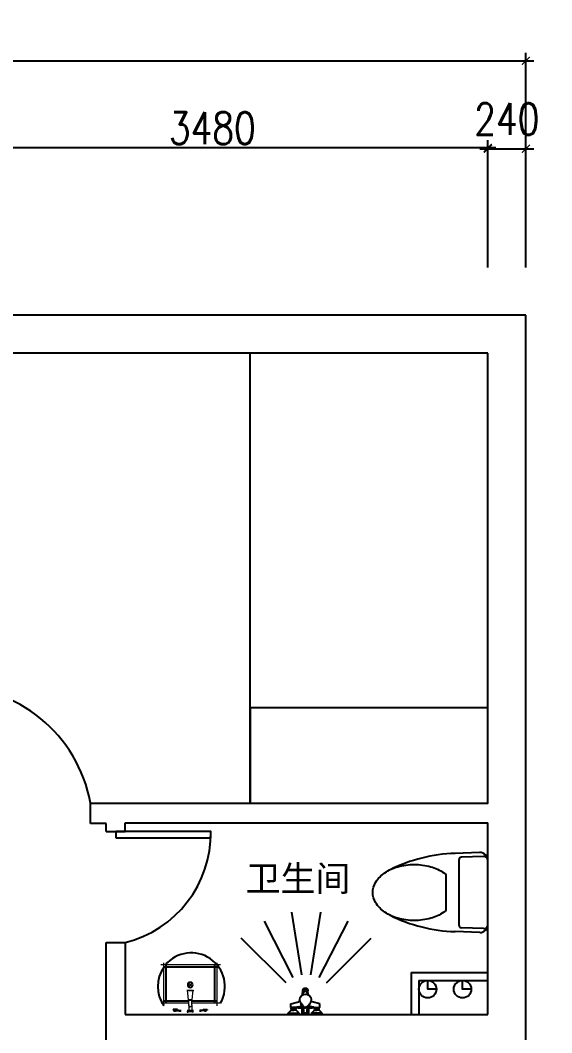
# Model space of a CAD drawing. Header units: millimetres. Extents: x -608935 to 90319, y -1318739 to -774154.
# Drawn here: x -70323 to -66966, y -780545 to -774154 of the extents above; entities that cross this region are included whole.
import ezdxf

# ---------------------------------------------------------------- set-up
doc = ezdxf.new("R2010")
doc.units = ezdxf.units.MM
doc.header["$PDMODE"] = 3
doc.linetypes.add('DASH', pattern=[0.35, 0.25, -0.1])
for name, color, linetype in [('250', 250, 'Continuous'), ('layer 1', 7, 'Continuous'), ('WALL', 255, 'Continuous'), ('地面', 8, 'Continuous'), ('墙体', 7, 'Continuous'), ('滨江帝景', 7, 'Continuous')]:
    doc.layers.add(name, color=color, linetype=linetype)
doc.layers.add('家具线', color=3, linetype='Continuous', lineweight=18)
doc.styles.add('DIM', font='simplex.shx', dxfattribs={"width": 0.8, "bigfont": 'hztxt.shx'})
doc.styles.add('STYLE1', font='')
doc.styles.get('STYLE1').set_extended_font_data('SimSun')
doc.dimstyles.new('1-50', dxfattribs={"dimscale": 50, "dimtxt": 4, "dimasz": 1, "dimexe": 1, "dimexo": 0.1, "dimgap": 0.5, "dimtad": 1, "dimdec": 0, "dimdsep": 46, "dimtxsty": 'DIM', "dimblk": 'ARCHTICK', "dimcen": 4, "dimdle": 1, "dimclrd": 3, "dimclre": 3, "dimclrt": 1, "dimadec": 0, "dimazin": 0, "dimtfac": 1, "dimtdec": 0, "dimtmove": 2, "dimatfit": 3, "dimldrblk": 'DOT', "dimfxl": 15, "dimfxlon": 1, "dimarcsym": 0})

# ---------------------------------------------------------------- blocks, each defined once
blk = doc.blocks.new('_ArchTick')
at = {"color": 0, "linetype": 'ByBlock', "const_width": 0.15}
blk.add_lwpolyline([(-0.5, -0.5), (0.5, 0.5)], dxfattribs=at)
blk = doc.blocks.new('*D704')
at = {"layer": '250', "color": 3, "lineweight": -2}
for p, q in [((-79915, -775715), (-79915, -774915)), ((-79675, -775715), (-79675, -774915)), ((-79965, -774965), (-79625, -774965)), ((-112082.5, -810400), (-109327.5, -810400)), ((-112032.5, -810755), (-112032.5, -810350)), ((-109377.5, -810755), (-109377.5, -810350)), ((19170, -838840), (19170, -829555)), ((18420, -829605), (19220, -829605)), ((18420, -838790), (19220, -838790))]:
    blk.add_line(p, q, dxfattribs=at)
at = {"layer": 'Defpoints', "color": 0}
for p in [(-79675, -774965), (-79915, -783895), (-79675, -783895), (-109377.5, -810400), (-112032.5, -810760), (-109377.5, -810760), (17850, -829605), (19170, -829605), (17850, -838790)]:
    blk.add_point(p, dxfattribs=at)
at = {"layer": '250', "color": 3, "lineweight": -2, "xscale": 50, "yscale": 50, "zscale": 50}
for p, rotation in [((-79915, -774965), 180), ((-112032.5, -810400), 180), ((19170, -829605), 90), ((19170, -838790), 270)]:
    blk.add_blockref('_ArchTick', p, dxfattribs=dict(at, rotation=rotation))
for p in [(-79675, -774965), (-109377.5, -810400)]:
    blk.add_blockref('_ArchTick', p, dxfattribs=at)
at = {"layer": '250', "color": 1, "char_height": 200, "attachment_point": 5, "style": 'DIM'}
for s, insert in [('240', (-79795, -774777.5)), ('2655', (-110705, -810275))]:
    blk.add_mtext(s, dxfattribs=dict(at, insert=insert))
at = {"layer": '250', "color": 1, "insert": (19045, -834197.5), "char_height": 200, "attachment_point": 5, "rotation": 90, "style": 'DIM'}
blk.add_mtext('9185', dxfattribs=at)
blk = doc.blocks.new('_Dot')
at = {"color": 0, "linetype": 'ByBlock', "lineweight": -2}
blk.add_line((-0.5, 0), (-1, 0), dxfattribs=at)
at = {"color": 0, "linetype": 'ByBlock', "const_width": 0.5}
blk.add_lwpolyline([(-0.25, 0, 1), (0.25, 0, 1)], format="xyb", close=True, dxfattribs=at)
blk = doc.blocks.new('*D705')
at = {"layer": '250', "color": 3, "lineweight": -2}
for p, q in [((-79675, -775715), (-79675, -774915)), ((-78485, -775715), (-78485, -774915)), ((-79725, -774965), (-78435, -774965)), ((4845, -828750), (4845, -827950)), ((17630, -828750), (17630, -827950)), ((4795, -828000), (17680, -828000)), ((-44388.6, -832595), (-44388.6, -832710)), ((-43898.6, -832595), (-43898.6, -832710)), ((-44438.6, -832660), (-43848.6, -832660))]:
    blk.add_line(p, q, dxfattribs=at)
at = {"layer": 'Defpoints', "color": 0}
for p in [(-78485, -774965), (-79675, -777160), (-78485, -777400), (17630, -828000), (4845, -829395), (17630, -829395), (-44388.6, -832590), (-43898.6, -832590), (-43898.6, -832660)]:
    blk.add_point(p, dxfattribs=at)
at = {"layer": '250', "color": 3, "lineweight": -2, "xscale": 50, "yscale": 50, "zscale": 50, "rotation": 180}
for p in [(-79675, -774965), (4845, -828000), (-44388.6, -832660)]:
    blk.add_blockref('_ArchTick', p, dxfattribs=at)
at = {"layer": '250', "color": 3, "lineweight": -2, "xscale": 50, "yscale": 50, "zscale": 50}
for p in [(-78485, -774965), (17630, -828000), (-43898.6, -832660)]:
    blk.add_blockref('_ArchTick', p, dxfattribs=at)
at = {"layer": '250', "color": 1, "char_height": 200, "attachment_point": 5, "style": 'DIM'}
for s, insert in [('1190', (-79080, -774840)), ('12785', (11237.5, -827875)), ('490', (-44143.6, -832535))]:
    blk.add_mtext(s, dxfattribs=dict(at, insert=insert))
blk = doc.blocks.new('*D706')
at = {"layer": '250', "color": 3, "lineweight": -2}
for p, q in [((-78485, -775715), (-78485, -774915)), ((-78335, -775715), (-78335, -774915)), ((-78535, -774965), (-78285, -774965)), ((3230, -829555), (3230, -838840)), ((3980, -829605), (3180, -829605)), ((3980, -838790), (3180, -838790))]:
    blk.add_line(p, q, dxfattribs=at)
at = {"layer": 'Defpoints', "color": 0}
for p in [(-78335, -774965), (-78485, -777400), (-78335, -777400), (4595, -829605), (3230, -838790), (4595, -838790)]:
    blk.add_point(p, dxfattribs=at)
at = {"layer": '250', "color": 3, "lineweight": -2, "xscale": 50, "yscale": 50, "zscale": 50}
for p, rotation in [((-78485, -774965), 180), ((3230, -829605), 90), ((3230, -838790), 270)]:
    blk.add_blockref('_ArchTick', p, dxfattribs=dict(at, rotation=rotation))
blk.add_blockref('_ArchTick', (-78335, -774965), dxfattribs=at)
at = {"layer": '250', "color": 1, "insert": (-78410, -774777.5), "char_height": 200, "attachment_point": 5, "style": 'DIM'}
blk.add_mtext('150', dxfattribs=at)
at = {"layer": '250', "color": 1, "insert": (3105, -834197.5), "char_height": 200, "attachment_point": 5, "rotation": 90, "style": 'DIM'}
blk.add_mtext('9185', dxfattribs=at)
blk = doc.blocks.new('*D707')
at = {"layer": '250', "color": 3, "lineweight": -2}
for p, q in [((-71005, -775715), (-71005, -774915)), ((-70850, -775715), (-70850, -774915)), ((-71055, -774965), (-70800, -774965)), ((6225, -828555), (6475, -828555)), ((6275, -829305), (6275, -828505)), ((6425, -829305), (6425, -828505))]:
    blk.add_line(p, q, dxfattribs=at)
at = {"layer": 'Defpoints', "color": 0}
for p in [(-70850, -774965), (-71005, -776255), (-70850, -776255), (6425, -828555), (6275, -830990), (6425, -830990)]:
    blk.add_point(p, dxfattribs=at)
at = {"layer": '250', "color": 3, "lineweight": -2, "xscale": 50, "yscale": 50, "zscale": 50, "rotation": 180}
for p in [(-71005, -774965), (6275, -828555)]:
    blk.add_blockref('_ArchTick', p, dxfattribs=at)
at = {"layer": '250', "color": 3, "lineweight": -2, "xscale": 50, "yscale": 50, "zscale": 50}
for p in [(-70850, -774965), (6425, -828555)]:
    blk.add_blockref('_ArchTick', p, dxfattribs=at)
at = {"layer": '250', "color": 1, "char_height": 200, "attachment_point": 5, "style": 'DIM'}
for s, insert in [('155', (-70927.5, -774777.5)), ('150', (6350, -828367.5))]:
    blk.add_mtext(s, dxfattribs=dict(at, insert=insert))
blk = doc.blocks.new('*D708')
at = {"layer": '250', "color": 3, "lineweight": -2}
for p, q in [((-67370, -775715), (-67370, -774915)), ((-67130, -775715), (-67130, -774915)), ((-67420, -774965), (-67080, -774965)), ((6375, -828555), (10745, -828555)), ((6425, -829305), (6425, -828505)), ((10695, -829305), (10695, -828505))]:
    blk.add_line(p, q, dxfattribs=at)
at = {"layer": 'Defpoints', "color": 0}
for p in [(-67130, -774965), (-67370, -779095), (-67130, -780670), (10695, -828555), (10695, -829605), (6425, -830990)]:
    blk.add_point(p, dxfattribs=at)
at = {"layer": '250', "color": 3, "lineweight": -2, "xscale": 50, "yscale": 50, "zscale": 50, "rotation": 180}
for p in [(-67370, -774965), (6425, -828555)]:
    blk.add_blockref('_ArchTick', p, dxfattribs=at)
at = {"layer": '250', "color": 3, "lineweight": -2, "xscale": 50, "yscale": 50, "zscale": 50}
for p in [(-67130, -774965), (10695, -828555)]:
    blk.add_blockref('_ArchTick', p, dxfattribs=at)
at = {"layer": '250', "color": 1, "char_height": 200, "attachment_point": 5, "style": 'DIM'}
for s, insert in [('240', (-67250, -774777.5)), ('4270', (8560, -828430))]:
    blk.add_mtext(s, dxfattribs=dict(at, insert=insert))
blk = doc.blocks.new('*D710')
at = {"layer": '250', "color": 3, "lineweight": -2}
for p, q in [((-66830, -780430), (-66030, -780430)), ((-66080, -780720), (-66080, -780380)), ((-66830, -780670), (-66030, -780670)), ((10885, -828555), (13805, -828555)), ((10935, -829305), (10935, -828505)), ((13755, -829305), (13755, -828505))]:
    blk.add_line(p, q, dxfattribs=at)
at = {"layer": 'Defpoints', "color": 0}
for p in [(-67370, -780430), (-66080, -780430), (-68220, -780670), (13755, -828555), (10935, -829605), (13755, -829845)]:
    blk.add_point(p, dxfattribs=at)
at = {"layer": '250', "color": 3, "lineweight": -2, "xscale": 50, "yscale": 50, "zscale": 50}
for p, rotation in [((-66080, -780430), 90), ((-66080, -780670), 270), ((10935, -828555), 180)]:
    blk.add_blockref('_ArchTick', p, dxfattribs=dict(at, rotation=rotation))
blk.add_blockref('_ArchTick', (13755, -828555), dxfattribs=at)
at = {"layer": '250', "color": 1, "insert": (-66210, -780550), "char_height": 200, "attachment_point": 5, "rotation": 90, "style": 'DIM'}
blk.add_mtext('240', dxfattribs=at)
at = {"layer": '250', "color": 1, "insert": (12345, -828430), "char_height": 200, "attachment_point": 5, "style": 'DIM'}
blk.add_mtext('2820', dxfattribs=at)
blk = doc.blocks.new('*D711')
at = {"layer": '250', "color": 3, "lineweight": -2}
for p, q in [((-66680, -779220), (-66030, -779220)), ((-66080, -780480), (-66080, -779170)), ((-66830, -780430), (-66030, -780430)), ((18680, -838380), (18680, -834210)), ((17935, -834260), (18730, -834260)), ((17935, -838330), (18730, -838330))]:
    blk.add_line(p, q, dxfattribs=at)
at = {"layer": 'Defpoints', "color": 0}
for p in [(-66685, -779220), (-66080, -779220), (-67370, -780430), (17930, -834260), (18680, -834260), (17930, -838330)]:
    blk.add_point(p, dxfattribs=at)
at = {"layer": '250', "color": 3, "lineweight": -2, "xscale": 50, "yscale": 50, "zscale": 50}
for p, rotation in [((-66080, -779220), 90), ((-66080, -780430), 270), ((18680, -834260), 90), ((18680, -838330), 270)]:
    blk.add_blockref('_ArchTick', p, dxfattribs=dict(at, rotation=rotation))
at = {"layer": '250', "color": 1, "char_height": 200, "attachment_point": 5, "rotation": 90, "style": 'DIM'}
for s, insert in [('1210', (-66205, -779825)), ('4070', (18555, -836295))]:
    blk.add_mtext(s, dxfattribs=dict(at, insert=insert))
blk = doc.blocks.new('*D713')
at = {"layer": '250', "color": 3, "lineweight": -2}
for p, q in [((-66080, -779145), (-66080, -776205)), ((-66830, -776255), (-66030, -776255)), ((-66685, -779095), (-66030, -779095)), ((17440, -828550), (13860, -828550)), ((13910, -829300), (13910, -828500)), ((17390, -829300), (17390, -828500))]:
    blk.add_line(p, q, dxfattribs=at)
at = {"layer": 'Defpoints', "color": 0}
for p in [(-73500, -776255), (-66080, -776255), (-66690, -779095), (13910, -828550), (13910, -829305), (17390, -829305)]:
    blk.add_point(p, dxfattribs=at)
at = {"layer": '250', "color": 3, "lineweight": -2, "xscale": 50, "yscale": 50, "zscale": 50}
for p, rotation in [((-66080, -776255), 90), ((-66080, -779095), 270), ((13910, -828550), 180)]:
    blk.add_blockref('_ArchTick', p, dxfattribs=dict(at, rotation=rotation))
blk.add_blockref('_ArchTick', (17390, -828550), dxfattribs=at)
at = {"layer": '250', "color": 1, "insert": (-66205, -777675), "char_height": 200, "attachment_point": 5, "rotation": 90, "style": 'DIM'}
blk.add_mtext('2840', dxfattribs=at)
at = {"layer": '250', "color": 1, "insert": (15650, -828425), "char_height": 200, "attachment_point": 5, "style": 'DIM'}
blk.add_mtext('3480', dxfattribs=at)
blk = doc.blocks.new('*D714')
at = {"layer": '250', "color": 3, "lineweight": -2}
for p, q in [((-66830, -776015), (-66030, -776015)), ((-66080, -776305), (-66080, -775965)), ((-66830, -776255), (-66030, -776255))]:
    blk.add_line(p, q, dxfattribs=at)
at = {"layer": 'Defpoints', "color": 0}
for p in [(-73260, -776015), (-66080, -776015), (-73500, -776255)]:
    blk.add_point(p, dxfattribs=at)
at = {"layer": '250', "color": 3, "lineweight": -2, "xscale": 50, "yscale": 50, "zscale": 50}
for p, rotation in [((-66080, -776015), 90), ((-66080, -776255), 270)]:
    blk.add_blockref('_ArchTick', p, dxfattribs=dict(at, rotation=rotation))
at = {"layer": '250', "color": 1, "insert": (-66240, -776135), "char_height": 200, "attachment_point": 5, "rotation": 90, "style": 'DIM'}
blk.add_mtext('240', dxfattribs=at)
blk = doc.blocks.new('*D718')
at = {"layer": '250', "color": 3, "lineweight": -2}
for p, q in [((-67370, -785500), (-67370, -786300)), ((-67130, -785500), (-67130, -786300)), ((-67420, -786250), (-67080, -786250))]:
    blk.add_line(p, q, dxfattribs=at)
at = {"layer": 'Defpoints', "color": 0}
for p in [(-67370, -776640), (-67130, -776880), (-67130, -786250)]:
    blk.add_point(p, dxfattribs=at)
at = {"layer": '250', "color": 3, "lineweight": -2, "xscale": 50, "yscale": 50, "zscale": 50, "rotation": 180}
blk.add_blockref('_ArchTick', (-67370, -786250), dxfattribs=at)
at = {"layer": '250', "color": 3, "lineweight": -2, "xscale": 50, "yscale": 50, "zscale": 50}
blk.add_blockref('_ArchTick', (-67130, -786250), dxfattribs=at)
at = {"layer": '250', "color": 1, "insert": (-67250, -786120), "char_height": 200, "attachment_point": 5, "style": 'DIM'}
blk.add_mtext('240', dxfattribs=at)
blk = doc.blocks.new('*D725')
at = {"layer": '250', "color": 3, "lineweight": -2}
for p, q in [((-80965, -777210), (-80965, -776205)), ((-80215, -776255), (-81015, -776255)), ((-80215, -777160), (-81015, -777160))]:
    blk.add_line(p, q, dxfattribs=at)
at = {"layer": 'Defpoints', "color": 0}
for p in [(-80965, -776255), (-69380, -776255), (-75470, -777160)]:
    blk.add_point(p, dxfattribs=at)
at = {"layer": '250', "color": 3, "lineweight": -2, "xscale": 50, "yscale": 50, "zscale": 50}
for p, rotation in [((-80965, -776255), 90), ((-80965, -777160), 270)]:
    blk.add_blockref('_ArchTick', p, dxfattribs=dict(at, rotation=rotation))
at = {"layer": '250', "color": 1, "insert": (-81090, -776707.5), "char_height": 200, "attachment_point": 5, "rotation": 90, "style": 'DIM'}
blk.add_mtext('905', dxfattribs=at)
blk = doc.blocks.new('*D726')
at = {"layer": '250', "color": 3, "lineweight": -2}
for p, q in [((-80215, -776015), (-81015, -776015)), ((-80965, -776305), (-80965, -775965)), ((-80215, -776255), (-81015, -776255))]:
    blk.add_line(p, q, dxfattribs=at)
at = {"layer": 'Defpoints', "color": 0}
for p in [(-80965, -776015), (-69620, -776015), (-69380, -776255)]:
    blk.add_point(p, dxfattribs=at)
at = {"layer": '250', "color": 3, "lineweight": -2, "xscale": 50, "yscale": 50, "zscale": 50}
for p, rotation in [((-80965, -776015), 90), ((-80965, -776255), 270)]:
    blk.add_blockref('_ArchTick', p, dxfattribs=dict(at, rotation=rotation))
at = {"layer": '250', "color": 1, "insert": (-81152.5, -776135), "char_height": 200, "attachment_point": 5, "rotation": 90, "style": 'DIM'}
blk.add_mtext('240', dxfattribs=at)
blk = doc.blocks.new('*D729')
at = {"layer": '250', "color": 3, "lineweight": -2}
for p, q in [((-79915, -775160), (-79915, -774360)), ((-67130, -775160), (-67130, -774360)), ((-79965, -774410), (-67080, -774410))]:
    blk.add_line(p, q, dxfattribs=at)
at = {"layer": 'Defpoints', "color": 0}
for p in [(-67130, -774410), (-79915, -775805), (-67130, -775805)]:
    blk.add_point(p, dxfattribs=at)
at = {"layer": '250', "color": 3, "lineweight": -2, "xscale": 50, "yscale": 50, "zscale": 50, "rotation": 180}
blk.add_blockref('_ArchTick', (-79915, -774410), dxfattribs=at)
at = {"layer": '250', "color": 3, "lineweight": -2, "xscale": 50, "yscale": 50, "zscale": 50}
blk.add_blockref('_ArchTick', (-67130, -774410), dxfattribs=at)
at = {"layer": '250', "color": 1, "insert": (-73522.5, -774285), "char_height": 200, "attachment_point": 5, "style": 'DIM'}
blk.add_mtext('12785', dxfattribs=at)
blk = doc.blocks.new('*D737')
at = {"layer": '250', "color": 3, "lineweight": -2}
for p, q in [((-70850, -775710), (-70850, -774910)), ((-67370, -775710), (-67370, -774910)), ((-67320, -774960), (-70900, -774960))]:
    blk.add_line(p, q, dxfattribs=at)
at = {"layer": 'Defpoints', "color": 0}
for p in [(-70850, -774960), (-70850, -775715), (-67370, -775715)]:
    blk.add_point(p, dxfattribs=at)
at = {"layer": '250', "color": 3, "lineweight": -2, "xscale": 50, "yscale": 50, "zscale": 50, "rotation": 180}
blk.add_blockref('_ArchTick', (-70850, -774960), dxfattribs=at)
at = {"layer": '250', "color": 3, "lineweight": -2, "xscale": 50, "yscale": 50, "zscale": 50}
blk.add_blockref('_ArchTick', (-67370, -774960), dxfattribs=at)
at = {"layer": '250', "color": 1, "insert": (-69110, -774835), "char_height": 200, "attachment_point": 5, "style": 'DIM'}
blk.add_mtext('3480', dxfattribs=at)
blk = doc.blocks.new('A$C67844AE1')
at = {"color": 1}
for p, q in [((23.3, 491), (354.6, 491)), ((40.2, 24.6), (40.2, 506.9)), ((340.2, 506.9), (340.2, 286)), ((340.2, 259.2), (340.2, 29.1)), ((359.8, 50.7), (21.3, 50.7))]:
    blk.add_line(p, q, dxfattribs=at)
at = {"layer": '地面', "color": 2}
for p, q in [((420.6, 387.6), (420.6, 425.6)), ((420.6, 425.6), (426.4, 425.6)), ((440.2, 364.4), (422.9, 364.4)), ((440.2, 409.7), (423.4, 409.7)), ((428.7, 384.2), (424, 384.2)), ((426.4, 425.6), (426.4, 389.9)), ((428.7, 389.9), (426.4, 389.9)), ((428.7, 418.7), (428.7, 352.8)), ((428.7, 128.2), (428.7, 186.5)), ((420.6, 157.5), (420.6, 119.6)), ((420.6, 119.6), (426.4, 119.6)), ((440.2, 135.5), (422.4, 135.5)), ((440.2, 180.7), (423.4, 180.7)), ((428.7, 161), (424, 161)), ((426.4, 119.6), (426.4, 155.3)), ((428.7, 155.3), (426.4, 155.3))]:
    blk.add_line(p, q, dxfattribs=at)
for centre, start, end in [((424, 387.6), 180, 270), ((424, 157.5), 90, 180)]:
    blk.add_arc(centre, 3.43, start, end, dxfattribs=at)
at = {"layer": '家具线', "color": 2}
for p, q in [((0, 511), (384.2, 511)), ((20.2, 2.2), (20.2, 536.3)), ((360.2, 533.3), (360.2, 286)), ((332.9, 289.4), (244.6, 297.5)), ((246.6, 286.9), (246.6, 258.3)), ((246.6, 286.9), (250.2, 286.9)), ((250.2, 286.9), (250.2, 303.1)), ((250.2, 286.9), (250.2, 258.3)), ((330.3, 291.5), (330.3, 253.1)), ((377, 286), (330.3, 286)), ((334.8, 286), (334.8, 259.2)), ((377, 286), (426.8, 286)), ((447.7, 295.2), (422.9, 295.2)), ((428.7, 244.8), (428.7, 301.1)), ((440.2, 244.8), (440.2, 302.1)), ((332.7, 255.7), (244.1, 247.7)), ((246.6, 258.3), (250.2, 258.3)), ((250.2, 258.3), (250.2, 240.3)), ((377, 259.2), (330.3, 259.2)), ((360.2, 259.2), (360.2, 0)), ((377, 259.2), (426.8, 259.2)), ((446.2, 250), (422.4, 250)), ((385.5, 30.7), (1.1, 30.7))]:
    blk.add_line(p, q, dxfattribs=at)
at = {"layer": '家具线', "color": 1}
for p, q in [((211.9, 259.3), (185, 286.2)), ((211.9, 286.2), (185, 259.3))]:
    blk.add_line(p, q, dxfattribs=at)
at = {"layer": '家具线', "color": 2}
blk.add_circle((198.3, 272.7), 25.5, dxfattribs=at)
at = {"layer": '家具线', "color": 1}
blk.add_circle((198.5, 272.7), 19, dxfattribs=at)
at = {"layer": '家具线', "color": 2}
for centre, start, end in [((383.6, 272.6), 270, 90), ((426.8, 272.6), 81.56928, 90), ((426.8, 272.6), 270, 278.43072)]:
    blk.add_arc(centre, 13.4, start, end, dxfattribs=at)
blk = doc.blocks.new('ttttte')
at = {"layer": 'WALL', "color": 2}
for p, q in [((450009.7, -19779.6), (449879.5, -19784.2)), ((449900.6, -20167.1), (449900.7, -19817)), ((450030.8, -19800.2), (449913, -19804.3)), ((450053.6, -20162.1), (450053.7, -19822.1)), ((450011.1, -20204.6), (449879.4, -20200)), ((450030.7, -20184), (449912.9, -20179.9))]:
    blk.add_line(p, q, dxfattribs=at)
at = {"layer": 'WALL', "color": 1}
blk.add_line((449832.6, -20086.9), (449832.7, -19897.1), dxfattribs=at)
for points in [[(449832.6, -20086.9, -0.025393), (449818.9, -20097.2, -0.080305), (449750.5, -20128.7, -0.068078), (449662.6, -20140.7, -0.068078), (449574.7, -20128.7, -0.080305), (449506.3, -20097.1, -0.107082), (449456.8, -20045.5, -0.138798), (449441.6, -19991.9, -0.138798), (449456.8, -19938.4, -0.107082), (449506.4, -19886.7, -0.080305), (449574.8, -19855.2, -0.068078), (449662.7, -19843.2, -0.068078)], [(449662.7, -19843.2, -0.068078), (449750.6, -19855.3, -0.080305), (449818.9, -19886.8, -0.025393), (449832.7, -19897.1, -0.138798)]]:
    blk.add_lwpolyline(points, format="xyb", dxfattribs=at)
at = {"layer": 'WALL', "color": 2}
for centre, radius, start, end in [((449908.9, -20633.6), 850, 91.9812, 116.1677), ((450011.2, -19822.1), 42.5, 359.9812, 91.9812), ((449913.5, -19817), 12.7, 91.9812, 179.9812), ((450031.6, -19822.3), 22.1, 359.9812, 91.9812), ((449909.3, -19350.5), 850, 243.7948, 267.9812), ((449913.5, -20167.1), 12.7, 180.0188, 268.0188), ((450011.1, -20162.1), 42.5, 269.9812, 359.9812), ((450031.5, -20161.9), 22.1, 267.9812, 359.9812)]:
    blk.add_arc(centre, radius, start, end, dxfattribs=at)
blk = doc.blocks.new('eutuiuo')
at = {"color": 8, "ltscale": 120}
for p, q in [((460119.5, -559877), (460402.1, -559594.4)), ((460152.8, -559922.7), (460508.8, -559741.3)), ((460170.3, -559976.5), (460564.9, -559914)), ((460170.3, -560033.1), (460564.9, -560095.6)), ((460152.8, -560086.9), (460508.8, -560268.3)), ((460119.5, -560132.7), (460402.1, -560415.2))]:
    blk.add_line(p, q, dxfattribs=at)
at = {"color": 76}
for p, q in [((459919.3, -559916.9), (459919.3, -559903.6)), ((459919.3, -559903.6), (459926.9, -559903.6)), ((459919.3, -559936.9), (459919.3, -559916.9)), ((459926.9, -559903.6), (459945.9, -559922.6)), ((459926.9, -559903.6), (459926.9, -559972)), ((459945.9, -559922.6), (459945.9, -559924.5)), ((459945.9, -559924.5), (459950.7, -559924.5)), ((459945.9, -559924.5), (459945.9, -559937.8)), ((459950.7, -559924.5), (459952.6, -559922.6)), ((459950.7, -559924.5), (459950.7, -559937.8)), ((459952.6, -559926.4), (459950.7, -559929.3)), ((459950.7, -559933.1), (459952.6, -559935)), ((459952.6, -559922.6), (459960.2, -559922.6)), ((459952.6, -559926.4), (459952.6, -559922.6)), ((459960.2, -559926.4), (459952.6, -559926.4)), ((459952.6, -559935), (459952.6, -559937.8)), ((459952.6, -559935), (459960.2, -559935)), ((459960.2, -559922.6), (459962.1, -559924.5)), ((459960.2, -559922.6), (459960.2, -559926.4)), ((459960.2, -559926.4), (459962.1, -559928.3)), ((459960.2, -559935), (459962.1, -559933.1)), ((459960.2, -559935), (459960.2, -559937.8)), ((459964, -559924.5), (459962.1, -559924.5)), ((459962.1, -559924.5), (459962.1, -559937.8)), ((459964, -559919.8), (459987.7, -559919.8)), ((459964, -559924.5), (459964, -559919.8)), ((459964, -559951.1), (459964, -559924.5)), ((459987.7, -559919.8), (460000.1, -559968.2)), ((459919.3, -559972), (459919.3, -559936.9)), ((459926.9, -559972), (459919.3, -559972)), ((459919.3, -559988.2), (459963, -559988.2)), ((459919.3, -559997.7), (459919.3, -559988.2)), ((459937.1, -559997.7), (459919.3, -559997.7)), ((459925, -559998.6), (459961.1, -559995.8)), ((459925, -559998.6), (459925, -560010)), ((459925.1, -560001), (459961.2, -559998.2)), ((459926.9, -559972), (459945.9, -559953)), ((459926.9, -559998.6), (459926.9, -560010)), ((459945.9, -559951.1), (459945.9, -559937.8)), ((459945.9, -559953), (459945.9, -559951.1)), ((459945.9, -559951.1), (459950.7, -559951.1)), ((459950.7, -559951.1), (459950.7, -559937.8)), ((459950.7, -559942.6), (459952.6, -559940.7)), ((459952.6, -559949.2), (459950.7, -559946.4)), ((459950.7, -559951.1), (459952.6, -559953)), ((459952.6, -559940.7), (459952.6, -559937.8)), ((459952.6, -559940.7), (459960.2, -559940.7)), ((459952.6, -559949.2), (459952.6, -559953)), ((459960.2, -559949.2), (459952.6, -559949.2)), ((459952.6, -559953), (459960.2, -559953)), ((459960.2, -559940.7), (459960.2, -559937.8)), ((459960.2, -559940.7), (459962.1, -559942.6)), ((459960.2, -559949.2), (459962.1, -559947.3)), ((459960.2, -559953), (459960.2, -559949.2)), ((459960.2, -559953), (459962.1, -559951.1)), ((459961.1, -559995.8), (459961.1, -560010)), ((459962.1, -559951.1), (459962.1, -559937.8)), ((459964, -559951.1), (459962.1, -559951.1)), ((459963, -559988.2), (459963, -559994.9)), ((459964, -559961.6), (459964, -559951.1)), ((459966.8, -559995.8), (459970.3, -559995.8)), ((459966.8, -559995.8), (459966.8, -560010)), ((459975.9, -559993.8), (459989, -559982.6)), ((460043.9, -559992.3), (460070.4, -559994.8)), ((460044.3, -559993.1), (460066.6, -559995.8)), ((460046.5, -559998.1), (460058, -559999.6)), ((459919.3, -560022.4), (459919.3, -560031.9)), ((459937.1, -560022.4), (459919.3, -560022.4)), ((459919.3, -560031.9), (459963, -560031.9)), ((459926.9, -560049.9), (459919.3, -560049.9)), ((459919.3, -560049.9), (459919.3, -560118.3)), ((459925, -560021.4), (459925, -560010)), ((459925, -560021.4), (459961.1, -560024.3)), ((459925.1, -560019.1), (459961.2, -560021.9)), ((459926.9, -560021.4), (459926.9, -560010)), ((459926.9, -560049.9), (459945.9, -560068.9)), ((459926.9, -560118.3), (459926.9, -560049.9)), ((459961.1, -560024.3), (459961.1, -560010)), ((459963, -560031.9), (459963, -560025.2)), ((459964, -560060.4), (459964, -560070.8)), ((459966.8, -560024.3), (459966.8, -560010)), ((459966.8, -560024.3), (459970.3, -560024.3)), ((459975.9, -560026.3), (459989, -560037.5)), ((459987.7, -560102.2), (460000.1, -560053.7)), ((460042.7, -560029.8), (460070.4, -560027.1)), ((460043.1, -560029.1), (460066.6, -560026.2)), ((460045.7, -560024), (460058, -560022.4)), ((459919.3, -560118.3), (459926.9, -560118.3)), ((459926.9, -560118.3), (459945.9, -560099.3)), ((459945.9, -560068.9), (459945.9, -560070.8)), ((459945.9, -560070.8), (459950.7, -560070.8)), ((459945.9, -560070.8), (459945.9, -560084.1)), ((459945.9, -560097.4), (459945.9, -560084.1)), ((459945.9, -560097.4), (459950.7, -560097.4)), ((459945.9, -560099.3), (459945.9, -560097.4)), ((459950.7, -560070.8), (459952.6, -560068.9)), ((459950.7, -560070.8), (459950.7, -560084.1)), ((459952.6, -560072.7), (459950.7, -560075.6)), ((459950.7, -560079.4), (459952.6, -560081.3)), ((459950.7, -560097.4), (459950.7, -560084.1)), ((459950.7, -560088.9), (459952.6, -560087)), ((459952.6, -560095.5), (459950.7, -560092.7)), ((459950.7, -560097.4), (459952.6, -560099.3)), ((459952.6, -560068.9), (459960.2, -560068.9)), ((459952.6, -560072.7), (459952.6, -560068.9)), ((459960.2, -560072.7), (459952.6, -560072.7)), ((459952.6, -560081.3), (459952.6, -560084.1)), ((459952.6, -560081.3), (459960.2, -560081.3)), ((459952.6, -560087), (459952.6, -560084.1)), ((459952.6, -560087), (459960.2, -560087)), ((459960.2, -560095.5), (459952.6, -560095.5)), ((459952.6, -560095.5), (459952.6, -560099.3)), ((459952.6, -560099.3), (459960.2, -560099.3)), ((459960.2, -560068.9), (459962.1, -560070.8)), ((459960.2, -560068.9), (459960.2, -560072.7)), ((459960.2, -560072.7), (459962.1, -560074.6)), ((459960.2, -560081.3), (459962.1, -560079.4)), ((459960.2, -560081.3), (459960.2, -560084.1)), ((459960.2, -560087), (459960.2, -560084.1)), ((459960.2, -560087), (459962.1, -560088.9)), ((459960.2, -560095.5), (459962.1, -560093.6)), ((459960.2, -560099.3), (459960.2, -560095.5)), ((459960.2, -560099.3), (459962.1, -560097.4)), ((459964, -560070.8), (459962.1, -560070.8)), ((459962.1, -560070.8), (459962.1, -560084.1)), ((459962.1, -560097.4), (459962.1, -560084.1)), ((459964, -560097.4), (459962.1, -560097.4)), ((459964, -560070.8), (459964, -560097.4)), ((459964, -560097.4), (459964, -560102.2)), ((459964, -560102.2), (459987.7, -560102.2))]:
    blk.add_line(p, q, dxfattribs=at)
for centre, radius, start, end in [((459946.4, -560010), 24.2, 151.92751, 208.07249), ((460258, -560013.1), 300.8, 167.83975, 175.25994), ((459951.9, -559981.1), 11.7, 322.28807, 343.38809), ((459964, -559999.6), 4.75, 53.1301, 126.8699), ((459918.5, -559971.1), 46.4, 343.38809, 11.84002), ((459924.9, -559970.3), 44.3, 329.27744, 8.80679), ((459957.5, -559965.2), 11.4, 8.80679, 55.20397), ((459984.8, -560010.7), 25.6, 87.3102, 141.98197), ((459970.3, -559987.2), 8.55, 270, 310.44577), ((460012.4, -560010), 36.1, 229.55423, 130.44577), ((460029.9, -559960.6), 30.8, 194.30028, 208.31164), ((460056.6, -560010.5), 11, 357.20579, 82.40536), ((460057.9, -560014.2), 20.4, 9.05948, 64.68031), ((460064.5, -560013.1), 17.5, 6.98106, 83.01894), ((460068.7, -560012.7), 18, 5.49232, 84.50768), ((460258, -560013.1), 300.8, 183.59188, 192.16025), ((459951.9, -560040.9), 11.7, 16.61191, 50.76823), ((459964, -560020.5), 4.75, 233.1301, 306.8699), ((459924.9, -560051.7), 44.3, 351.19321, 30.72256), ((459918.5, -560050.9), 46.4, 348.15998, 16.61191), ((459984.8, -560011.3), 25.6, 212.80813, 277.23283), ((459957.5, -560056.8), 11.4, 304.79603, 351.19321), ((459970.3, -560032.8), 8.55, 49.55423, 90), ((460029.9, -560061.3), 30.8, 148.13758, 165.69972), ((460056.6, -560011.5), 11, 277.59464, 2.79421), ((460057.9, -560007.8), 20.4, 295.31969, 350.94052), ((460064.5, -560008.9), 17.5, 276.98106, 353.01894), ((460068.7, -560009.3), 18, 275.49232, 354.50768)]:
    blk.add_arc(centre, radius, start, end, dxfattribs=at)

msp = doc.modelspace()

# ---------------------------------------------------------------- linework, layer by layer
at = {"layer": '250', "color": 0}
for p, q in [((-67130, -776015), (-74065, -776015)), ((-67130, -780670), (-67130, -776015)), ((-67370, -776255), (-73825, -776255)), ((-68870, -779095), (-68870, -776255)), ((-67370, -779095), (-67370, -776255)), ((-69880, -779225), (-69880, -779095)), ((-69880, -779095), (-67370, -779095)), ((-69660, -779220), (-67370, -779220)), ((-69660, -779275), (-69660, -779220)), ((-67370, -780430), (-67370, -779220)), ((-69780, -779225), (-69880, -779225)), ((-69780, -779275), (-69780, -779225)), ((-69780, -779275), (-69660, -779275)), ((-69780, -780940), (-69780, -779975)), ((-69780, -779975), (-69660, -779975)), ((-69660, -779975), (-69660, -780430)), ((-67855, -780165), (-67370, -780165)), ((-67855, -780165), (-67855, -780430)), ((-67805, -780215), (-67370, -780215)), ((-67805, -780215), (-67805, -780430)), ((-69660, -780430), (-67370, -780430))]:
    msp.add_line(p, q, dxfattribs=at)
at = {"layer": '250', "color": 1}
msp.add_lwpolyline([(-68870, -779095), (-67370, -779095), (-67370, -778495), (-68870, -778495)], close=True, dxfattribs=at)
at = {"layer": '250', "color": 2}
msp.add_lwpolyline([(-69720, -779315), (-69120, -779315), (-69120, -779275), (-69720, -779275)], close=True, dxfattribs=at)
at = {"layer": '250', "color": 0}
for points in [[(-67695, -780270), (-67750, -780270), (-67750, -780215)], [(-67475, -780270), (-67530, -780270), (-67530, -780215)]]:
    msp.add_lwpolyline(points, dxfattribs=at)
for centre in [(-67750, -780270), (-67530, -780270)]:
    msp.add_circle(centre, 55, dxfattribs=at)
at = {"layer": '250', "color": 2}
for centre, radius, start, end in [((-70760, -779254), 894.3, 10.24374, 91.28153), ((-69830.7, -779285), 710.8, 283.89867, 0.80609), ((-69242.6, -780252.9), 212.2, 330.74319, 140.2803), ((-69242.6, -780252.9), 212.2, 145.35212, 214.64788)]:
    msp.add_arc(centre, radius, start, end, dxfattribs=at)

# ---------------------------------------------------------------- block references
at = {"layer": '250', "color": 2, "xscale": -0.7039999999396969, "yscale": 0.7040000000270084, "zscale": 0.7040000000000002, "rotation": 90}
msp.add_blockref('A$C67844AE1', (-69057.5, -780103.1), dxfattribs=at)
at = {"layer": '墙体', "color": 8, "xscale": -1, "rotation": 270}
msp.add_blockref('eutuiuo', (491488.3, -1240349.3), dxfattribs=at)
at = {"layer": '滨江帝景', "linetype": 'DASH', "xscale": 1.188000000015773, "yscale": 1.187999999849126, "zscale": 1.188, "rotation": 359.9812499538051}
msp.add_blockref('ttttte', (-602025.9, -755734.4), dxfattribs=at)

# ---------------------------------------------------------------- texts
at = {"layer": 'layer 1', "color": 44, "lineweight": 5, "insert": (-68900, -779490), "char_height": 162, "width": 3904.292, "attachment_point": 1, "style": 'STYLE1'}
msp.add_mtext('{\\C2;卫生间}', dxfattribs=at)

# ---------------------------------------------------------------- dimensions: what is measured, and where the dimension line sits
at = {"layer": '250', "color": 0}
for base, p1, p2, picture, middle in [((-67130, -774410), (-79915, -775805), (-67130, -775805), '*D729', (-73522.5, -774285)), ((-79675, -774965), (-79915, -783895), (-79675, -783895), '*D704', (-79795, -774777.5)), ((-78335, -774965), (-78485, -777400), (-78335, -777400), '*D706', (-78410, -774777.5)), ((6425, -828555), (6275, -830990), (6425, -830990), '*D707', (6350, -828367.5)), ((-70850, -774965), (-71005, -776255), (-70850, -776255), '*D707', (-70927.5, -774777.5)), ((10695, -828555), (6425, -830990), (10695, -829605), '*D708', (8560, -828430)), ((-67130, -774965), (-67370, -779095), (-67130, -780670), '*D708', (-67250, -774777.5)), ((17630, -828000), (4845, -829395), (17630, -829395), '*D705', (11237.5, -827875)), ((-78485, -774965), (-79675, -777160), (-78485, -777400), '*D705', (-79080, -774840)), ((-70850, -774960), (-67370, -775715), (-70850, -775715), '*D737', (-69110, -774835)), ((13910, -828550), (17390, -829305), (13910, -829305), '*D713', (15650, -828425)), ((13755, -828555), (10935, -829605), (13755, -829845), '*D710', (12345, -828430))]:
    dim = msp.add_linear_dim(base=base, p1=p1, p2=p2, dimstyle='1-50', dxfattribs=at)
    dim.commit()
    dim.dimension.update_dxf_attribs({"geometry": picture, "text_midpoint": middle})
for base, p1, p2, angle, picture, middle in [((19170, -829605), (17850, -838790), (17850, -829605), 90, '*D704', (19045, -834197.5)), ((3230, -838790), (4595, -829605), (4595, -838790), 90, '*D706', (3105, -834197.5)), ((-80965, -776015), (-69380, -776255), (-69620, -776015), 270, '*D726', (-81152.5, -776135)), ((-80965, -776255), (-75470, -777160), (-69380, -776255), 270, '*D725', (-81090, -776707.5)), ((-66080, -776255), (-66690, -779095), (-73500, -776255), 270, '*D713', (-66205, -777675)), ((18680, -834260), (17930, -838330), (17930, -834260), 90, '*D711', (18555, -836295)), ((-66080, -779220), (-67370, -780430), (-66685, -779220), 270, '*D711', (-66205, -779825))]:
    dim = msp.add_linear_dim(base=base, p1=p1, p2=p2, angle=angle, dimstyle='1-50', dxfattribs=at)
    dim.commit()
    dim.dimension.update_dxf_attribs({"geometry": picture, "text_midpoint": middle})
for base, p1, p2, picture, middle in [((-66080, -776015), (-73500, -776255), (-73260, -776015), '*D714', (-66240, -776135)), ((-66080, -780430), (-68220, -780670), (-67370, -780430), '*D710', (-66210, -780550))]:
    dim = msp.add_linear_dim(base=base, p1=p1, p2=p2, angle=270, dimstyle='1-50', dxfattribs=at)
    dim.commit()
    dim.dimension.update_dxf_attribs({"geometry": picture, "text_midpoint": middle, "dimtype": 160})
dim = msp.add_linear_dim(base=(-67130, -786250), p1=(-67370, -776640), p2=(-67130, -776880), dimstyle='1-50', dxfattribs=at)
dim.commit()
dim.dimension.update_dxf_attribs({"geometry": '*D718', "text_midpoint": (-67250, -786120), "dimtype": 160})

doc.saveas('drawing.dxf')
